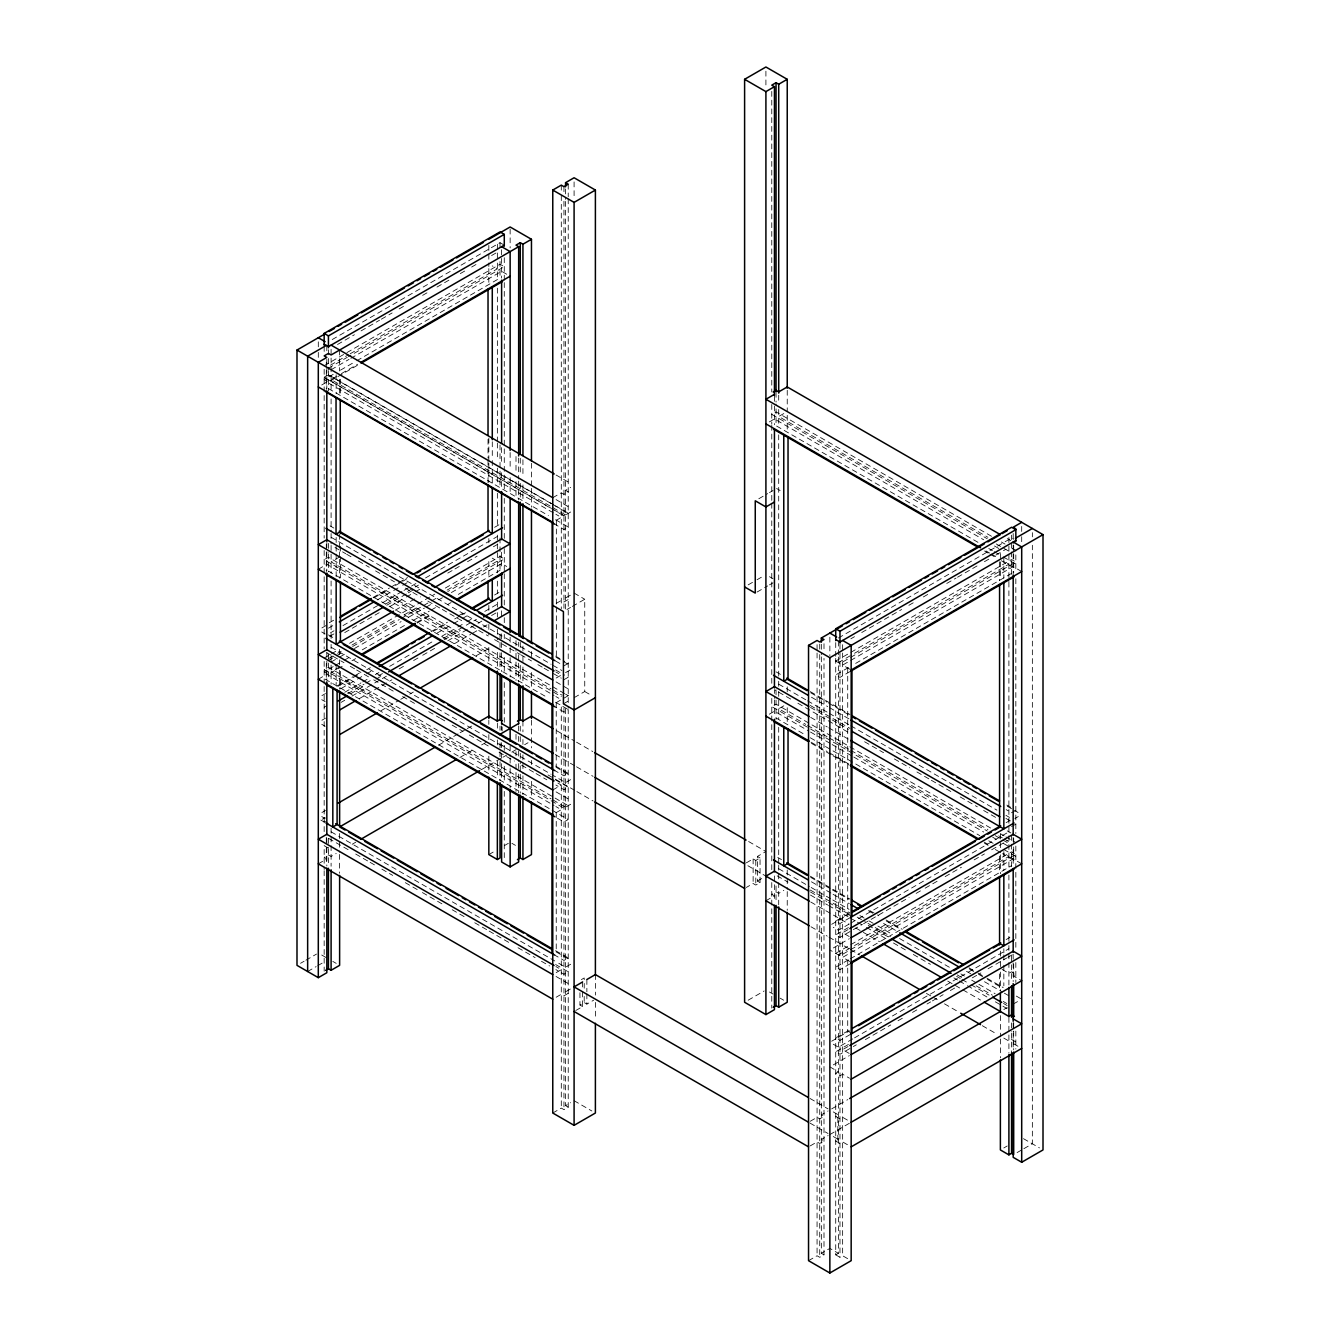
<?xml version="1.0" encoding="UTF-8"?>
<svg xmlns="http://www.w3.org/2000/svg" width="1340" height="1340" viewBox="0 0 1340 1340"><rect width="100%" height="100%" fill="white"/><g stroke="black" fill="none" stroke-linecap="round" stroke-linejoin="round"><path stroke-width="0.75" stroke-dasharray="5 3.75" d="M332.22 339.556L500.021 242.674L504.276 245.136M337.496 344.497L354.43 334.732M361.063 330.896L379.555 320.21M381.347 319.188L392.118 312.957M399.136 308.92L406.489 304.666M422.636 295.353L429.956 291.115M436.991 287.062L451.697 278.569M460.324 273.578L467.509 269.441M471.647 267.045L478.899 262.858M491.596 255.538L498.832 251.351M324.163 365.736L500.021 264.215L504.276 266.677L348.366 356.675M330.427 365.2L348.366 354.832M350.159 353.793L497.358 268.821L492.232 265.873M328.434 368.199L347.244 357.328M331.097 369.74L349.036 359.371M350.846 358.333L501.612 271.283L510.138 276.208M333.224 374.346L324.163 379.572L328.434 382.034L359.254 364.246M340.477 370.158L354.983 361.783M356.792 360.745L500.021 278.05M321.717 384.999L326.826 382.034L554.073 513.237M336.206 376.624L331.097 379.572L551.125 506.62M341.415 373.609L357.596 364.279M318.3 569.249L326.826 564.324L554.073 695.527M339.623 556.938L331.097 561.862L551.125 688.894M329.305 622.731L336.156 618.779M373.106 597.439L389.438 588.025M391.247 586.97L396.673 583.838M398.499 582.783L407.561 577.557M494.577 527.323L500.021 524.174M321.901 627.941L329.071 623.787M373.944 597.875L388.315 589.6M395.484 585.446L400.878 582.331M402.67 581.309L406.255 579.232M552.767 497.709L561.293 492.785L563.956 494.326L568.227 491.864L565.564 490.323L570.673 487.375M328.434 628.159L333.861 625.026M377.378 599.901L391.883 591.526M393.692 590.488L400.945 586.3M402.754 585.245L410.007 581.058M330.427 632.865L334.012 630.788M342.99 625.596L380.677 603.837M382.47 602.799L402.218 591.409M404.01 590.37L416.572 583.118M425.55 577.942L497.358 536.486M329.606 636.399L334.012 633.854M385.803 603.955L400.425 595.513M407.611 591.375L418.432 585.111M386.741 605.261L406.489 593.871M408.281 592.833L415.45 588.679M344.748 632.581L379.187 612.698M390.074 606.417L404.68 597.975M406.389 597.004L413.658 592.799M415.45 591.761L422.703 587.573M447.761 573.101L453.523 569.785M454.947 568.964L460.324 565.849M467.509 561.711L477.09 556.184M493.405 546.754L500.657 542.583M395.267 610.186L415.015 598.796M556.184 520.356L561.293 517.408L555.882 514.275M570.673 511.997L563.956 515.867L555.882 511.21M324.163 658.007L329.606 654.858M331.416 653.819L338.668 649.632M349.556 643.351L434.746 594.156M445.299 588.076L500.021 556.485L504.276 558.947L447.761 591.56M328.635 658.51L335.804 654.356M337.596 653.317L341.197 651.257M351.968 645.043L396.841 619.13M404.01 614.976L418.382 606.685M447.091 590.103L497.358 561.091L492.232 558.144M328.434 660.469L335.687 656.282M336.474 655.813L343.66 651.676M352.638 646.5L399.303 619.549M400.945 618.594L429.956 601.861M431.614 600.889L439.018 596.618M331.097 662.01L338.266 657.856M340.075 656.818L345.452 653.719M354.43 648.527L401.096 621.593M408.281 617.438L424.428 608.109M426.221 607.087L431.614 603.971M438.783 599.818L442.384 597.757M451.362 592.565L501.612 563.554L506.721 566.502M333.224 666.617L324.163 671.843L328.434 674.305L344.748 664.891M335.05 665.561L342.303 661.374M344.112 660.335L351.365 656.148M362.236 649.867L405.752 624.742M413.005 620.571L429.319 611.141M431.128 610.102L436.572 606.953M458.314 594.391L500.021 570.321M318.3 679.229L326.826 674.305L554.073 805.507M339.623 666.918L331.097 671.843L551.125 798.891M416.924 622.296L431.312 613.988M447.493 604.642L451.094 602.565M352.001 660.704L355.619 658.61M417.259 623.016L431.765 614.658M769.327 421.916L774.436 418.951L983.66 539.752M783.816 413.541L778.707 416.489L987.915 537.29M336.859 686.063L353.174 676.633M354.983 675.594L360.427 672.446M431.128 631.626L447.443 622.212M458.314 615.931L465.566 611.744M494.577 594.994L500.021 591.861M321.901 695.611L325.486 693.551M338.048 686.298L359.589 673.853M366.775 669.715L370.359 667.638M433.189 631.375L447.543 623.083M454.712 618.929L460.106 615.831M461.898 614.792L465.482 612.715M341.114 688.525L355.619 680.15M357.428 679.095L364.681 674.908M366.507 673.869L373.76 669.682M437.208 633.049L451.697 624.674M453.523 623.619L460.776 619.448M462.585 618.393L469.838 614.206M344.782 692.244L360.929 682.931M362.738 681.893L368.115 678.777M375.3 674.64L378.885 672.563M389.655 666.349L434.529 640.436M441.714 636.299L456.069 628.008M457.861 626.969L465.047 622.815M466.839 621.777L474.008 617.639M484.779 611.425L497.358 604.173M324.163 707.235L326.826 705.694M347.73 693.618L364.045 684.204M365.87 683.149L371.297 680.017M378.55 675.829L382.47 673.568M443.506 638.326L476.454 619.315M350.846 693.668L365.2 685.393M375.971 679.162L383.139 675.025M444.177 639.783L460.324 630.47M341.114 702.361L344.748 700.267M352.001 696.08L386.439 676.197M399.136 668.878L406.489 664.623M413.641 660.503L420.894 656.315M422.703 655.26L435.383 647.94M447.761 640.788L481.864 621.107M491.596 615.495L498.832 611.308M321.901 720.233L325.486 718.156M359.371 698.592L391.9 679.816M454.494 643.669L470.658 634.356M472.451 633.318L481.646 628.008M483.439 626.969L487.023 624.892M556.184 603.419L561.293 600.471L563.956 602.012L568.227 599.549L565.564 598.009L570.673 595.061M380.979 710.736L398.952 700.351M400.744 699.312L407.946 695.159M409.739 694.137L413.34 692.06M476.253 655.729L488.849 648.46M566.971 609.499L570.538 607.439M572.314 606.417L584.743 599.248L584.743 691.541L572.314 698.71M758.808 498.748L767.686 493.606M769.462 492.584L773.029 490.541M563.956 665.846L568.16 663.417M321.901 812.526L325.486 810.449M438.565 745.174L458.314 733.767M460.106 732.729L465.482 729.63M467.292 728.591L472.668 725.476M556.184 678.023L561.293 675.075L555.882 671.96M565.564 672.613L570.673 669.665M322.253 819.243L325.101 817.601M563.956 679.698L568.227 677.236L565.564 675.695M748.156 584.877L755.257 580.789M757.033 579.751L764.135 575.647M459.888 757.469L474.461 749.06M481.646 744.906L487.023 741.807M556.184 702.646L561.293 699.681L555.882 696.566M563.956 698.157L570.673 694.271M563.42 703.835L570.538 699.748M757.033 592.062L767.686 585.915M769.462 584.877L773.029 582.833M552.767 1113.021L561.293 1108.096L563.956 1109.637L568.227 1107.175L568.227 709.53L563.956 711.992L555.396 707.051M318.3 863.831L326.826 858.906L324.163 857.365L328.434 854.903L331.097 856.444L336.206 853.48M352.185 844.267L355.77 842.19M481.412 769.646L501.16 758.256M502.952 757.217L506.554 755.14M511.846 752.092L518.664 748.156M524.627 744.705L528.044 742.729M552.767 789.98L561.293 785.056L555.882 781.94M570.673 779.645L565.564 782.594L552.934 775.307M838.388 638.007L1011.566 538.01L1013.693 539.25M850.867 638.795L854.485 636.701M861.737 632.514L901.619 609.499M908.872 605.312L916.242 601.057M923.377 596.937L930.63 592.749M946.76 583.436L956.006 578.093M957.53 577.222L979.574 564.492M984.448 561.678L991.634 557.524M995.888 555.062L1005.988 549.232M556.184 812.626L561.293 809.678L555.882 806.546M570.673 804.268L563.956 808.137L324.163 669.698L328.434 667.236L568.227 805.675M300.545 963.293L304.096 961.249M305.872 960.227L316.525 954.063M488.832 854.602L494.159 851.52M504.812 845.373L508.363 843.312M835.725 661.072L1011.566 559.551L1015.837 562.013L839.979 663.534L833.279 659.665M838.388 662.613L852.743 654.322M854.535 653.284L1008.903 564.173L1003.794 561.209M307.647 971.5L316.123 966.609M317.815 965.638L324.598 961.718M848.404 667.588L835.725 674.924L839.979 677.387L851.972 670.452M855.657 663.4L1011.566 573.403M769.327 714.187L774.436 711.222L808.707 731.004M783.816 705.812L778.707 708.76L805.759 724.387M556.184 972.606L561.293 969.658L555.882 966.525M570.673 964.247L565.564 967.195L556.535 961.986M746.313 862.843L753.13 858.906L755.794 860.448L760.048 857.985L760.048 882.591L755.794 885.053L753.13 883.512L746.313 887.449M760.048 882.591L757.385 881.05L757.385 856.444L765.91 851.52L747.888 841.101M581.359 979.607L584.207 977.966L584.207 988.217M556.184 997.228L561.293 994.263L563.956 995.804L568.227 993.342L565.564 991.801L570.673 988.853M757.385 881.05L764.219 877.114M579.952 992.722L579.952 1005.034L584.207 1002.571L586.87 1004.112L593.687 1000.176M575.781 1010.511L582.615 1006.575L582.615 990.159M765.91 900.748L774.436 895.824L771.773 894.283L776.044 891.82L778.707 893.361L783.816 890.413M1015.837 810.298L1011.566 812.744L1006.156 809.628M848.404 913.712L835.725 921.049L839.979 923.511L851.972 916.577L847.718 914.115L847.718 668.007M1006.139 822.659L1009.857 820.516M831.654 924.315L849.61 913.947M1014.866 818.539L1018.283 816.562M1011.566 826.596L1015.837 824.134M849.158 924.064L838.388 930.278L833.279 927.313M850.95 923.025L1008.903 831.822M848.404 927.565L835.725 934.885L839.979 937.347L862.391 924.416M848.036 929.625L842.642 932.74L849.476 936.677M863.546 923.746L909.056 897.465M916.125 893.395L923.427 889.174M925.186 888.152L937.883 880.832M945.135 876.645L961.45 867.231M974.13 859.895L984.448 853.948M991.634 849.794L1007.78 840.465M833.346 947.95L849.359 938.703M565.564 708.726L565.564 1105.634L570.673 1102.686M748.156 1000.21L764.135 990.98M835.725 953.343L1011.566 851.821L1015.837 854.284L839.979 955.805L829.862 949.96M838.388 954.884L852.743 946.593M854.535 945.554L1008.903 856.444L1003.794 853.48M848.404 959.859L835.725 967.195L839.979 969.658L851.972 962.723M850.23 958.82L1011.566 865.674M848.404 1030.628L835.725 1037.947L839.979 1040.409L851.972 1033.492L847.718 1031.029L847.718 960.277M1006.139 939.575L1009.857 937.414M831.654 1041.23L849.61 1030.862M852.743 1038.885L838.388 1047.177L833.279 1044.228M854.535 1037.863L1008.903 948.737M848.404 1044.463L835.725 1051.8L839.979 1054.262L856.294 1044.832M848.036 1046.54L842.642 1049.639L849.476 1053.575M865.372 1039.605L890.748 1024.949M898.001 1020.762L905.472 1016.457M912.506 1012.387L919.826 1008.166M926.995 1004.012L930.63 1001.918M932.389 1000.913L943.159 994.682M950.345 990.545L957.815 986.223M972.321 977.848L980.863 972.924M988.032 968.787L995.218 964.632M995.888 964.247L1006.775 957.966M1007.78 957.38L1013.174 954.264M833.346 1064.865L849.359 1055.619M810.248 1121.262L817.065 1117.325L819.728 1118.867L824 1116.404L821.336 1114.863L828.154 1110.927M831.654 1108.9L847.818 1099.587M1003.794 1009.523L1007.194 1007.563M1013.174 1004.112L1018.283 1001.164M810.248 1145.884L817.065 1141.931L819.728 1143.472L824 1141.01L821.336 1139.486L828.154 1135.533M829.862 1134.561L849.61 1123.154M808.539 1260.689L817.065 1255.764L819.728 1257.305L824 1254.843L824 658.375M821.336 656.835L821.336 1253.319L829.862 1248.394L838.388 1253.319L838.388 656.835M1003.794 1147.978L1007.194 1146.001M835.725 658.375L835.725 1254.843L838.388 1253.319M1017.094 1152.601L1022.186 1149.653M1023.877 1148.681L1032.353 1143.791L1032.353 545.229M835.725 1254.843L839.979 1257.305L842.642 1255.764L851.168 1260.689M1007.261 538.613L1010.879 540.69M991.533 536.285L776.044 411.882L771.773 414.345L987.262 538.747M1001.416 541.996L1005.017 544.073M1012.219 548.244L1015.837 550.321L1015.837 571.895M996.273 543.956L1008.903 551.243M994.481 546L1001.683 550.154M977.966 542.315L776.044 425.718L776.044 404.043M988.786 548.546L992.387 550.639M994.196 551.678L1001.416 555.832M1003.208 556.887L1015.837 564.173L1011.566 566.636L1001.298 560.69M985.955 550.908L989.557 553.001M991.365 554.04L998.568 558.211M1021.7 571.544L1013.174 566.636L842.642 665.076L851.168 670M984.531 551.008L988.133 553.102M989.942 554.14L995.335 557.256M776.58 488.48L780.131 490.541M769.462 576.686L773.029 578.729M556.05 474.996L570.471 483.321M556.05 499.602L570.471 507.944M553.805 504.845L328.434 374.731L324.163 377.193L551.343 508.363M555.597 505.9L568.227 513.187L563.956 515.649L553.135 509.401M551.125 503.538L328.434 374.966L324.163 377.428L554.073 510.155M552.934 504.577L568.227 513.404M552.934 507.659L565.564 514.945M328.434 388.583L548.395 515.582M555.597 519.736L568.227 527.022L563.956 529.484L555.531 524.627M776.044 671.843L781.455 674.975M810.298 691.624L849.962 714.521M1006.826 805.089L1010.695 807.317M810.683 692.763L826.914 702.143M828.706 703.182L848.555 714.639M1007.261 806.261L1018.082 812.509M811.437 697.202L827.668 706.582M829.477 707.62L849.309 719.061M778.707 684.154L805.759 699.765M807.568 700.82L827.4 712.26M829.209 713.316L849.041 724.756M850.85 725.811L996.943 810.147M1005.955 815.356L1009.556 817.433M810.298 705.476L849.962 728.374M1005.955 818.438L1010.427 821.018M810.516 707.436L830.348 718.893M832.157 719.932L848.388 729.312M790.667 699.061L774.436 689.698L774.436 698.391M797.886 703.232L849.309 732.913M864.618 741.757L883.562 752.695M894.383 758.943L909.709 767.787M916.928 771.957L930.429 779.746M931.35 780.282L953.879 793.28M960.211 796.948L977.312 806.814M983.66 810.482L997.144 818.271M810.683 717.386L827.232 726.933M828.706 727.788L848.873 739.429M1007.261 830.884L1010.879 832.961M990.595 828.019L776.044 704.153L771.773 706.615L987.262 831.018M1000.545 833.765L1004.146 835.842M1005.955 836.897L1015.837 842.592M807.568 725.426L827.4 736.883M829.209 737.921L849.041 749.378M850.85 750.417L987.915 829.561M998.736 835.808L1002.353 837.885M1004.146 838.924L1009.556 842.056M995.335 835.691L1009.774 844.016M574.09 593.084L584.743 599.248M810.516 732.059L830.348 743.499M832.157 744.554L851.989 755.995M853.798 757.05L983.66 832.023M992.672 837.215L996.273 839.309M1003.493 843.463L1008.903 846.595M776.044 717.989L803.079 733.617M810.298 737.77L979.775 835.624M988.786 840.817L996.005 844.987M1003.844 849.51L1015.837 856.444L1011.566 858.906L1002.554 853.697M811.002 742.176L827.232 751.556M829.041 752.594L848.873 764.051M984.146 842.14L987.748 844.233M1021.7 863.814L1013.174 858.906L842.642 957.346L851.168 962.271M811.437 743.365L831.269 754.805M833.078 755.844L849.309 765.224M984.531 843.279L988.133 845.373M995.335 849.527L1000.746 852.659M330.109 525.917L333.844 528.061M555.597 656.097L564.777 661.474M556.05 657.287L561.46 660.402M563.269 661.441L570.471 665.611M555.531 660.972L560.589 663.903M331.097 537.256L551.125 664.288M552.934 665.327L561.946 670.536M555.597 669.95L564.609 675.142M334.983 547.49L345.804 553.738M346.675 554.241L353.877 558.412M358.416 561.024L369.237 567.272M375.535 570.907L394.479 581.845M405.3 588.093L420.609 596.937M427.828 601.091L441.363 608.913M442.267 609.432L464.796 622.447M471.111 626.082L488.229 635.981M494.56 639.632L519.819 654.205M520.691 654.707L531.511 660.955M537.843 664.623L543.253 667.739M544.124 668.241L551.343 672.412M553.135 673.451L561.293 678.157M584.743 691.541L591.844 695.644M556.05 681.893L561.46 685.025M563.269 686.063L570.471 690.217M564.609 693.601L328.434 557.239L324.163 559.701L561.293 696.616M565.564 694.154L568.227 695.694M552.934 689.933L561.946 695.142M328.434 571.091L546.586 697.034M555.597 702.244L561.376 705.577M562.817 706.415L568.227 709.53M1002.086 969.406L1008.903 973.343L1011.566 971.801L1015.837 974.264L1013.174 975.805L1021.7 980.729M777.753 857.433L781.455 859.56M810.298 876.226L849.962 899.123M869.794 910.563L878.805 915.773M886.025 919.944L902.255 929.307M968.954 967.815L976.173 971.986M977.966 973.024L985.185 977.195M986.994 978.234L1003.208 987.597M556.703 730.736L574.743 741.137M576.535 742.176L592.783 751.556M810.683 877.365L830.515 888.822M832.324 889.861L848.555 899.224M868.387 910.681L875.606 914.851M886.427 921.099L900.849 929.424M969.389 968.988L976.609 973.158M978.401 974.197L985.62 978.368M987.429 979.406L1001.851 987.731M1016.29 996.072L1021.7 999.188M811.437 881.804L831.269 893.244M833.078 894.299L849.309 903.663M883.562 923.444L897.984 931.769M966.492 971.316L973.711 975.486M984.531 981.734L1002.554 992.136M1004.364 993.175L1009.774 996.307M757.385 856.444L760.048 857.985M778.707 868.739L809.36 886.444M811.169 887.482L831.001 898.939M832.81 899.977L849.041 909.357M859.861 915.605L867.08 919.776M868.889 920.815L876.092 924.969M877.901 926.024L892.323 934.349M899.542 938.519L950.043 967.664M960.864 973.912L964.465 976.006M971.684 980.16L977.095 983.292M978.904 984.331L995.134 993.694M810.298 890.062L849.962 912.959M857.181 917.13L865.272 921.803M867.985 923.377L873.395 926.493M875.204 927.531L890.53 936.375M957.263 974.917L961.751 977.497M976.173 985.821L992.387 995.201M1003.208 1001.432L1006.826 1003.526M810.516 892.038L826.746 901.401M828.556 902.44L848.388 913.897M868.22 925.354L889.877 937.849M956.609 976.374L960.211 978.451M962.02 979.506L969.222 983.66M971.031 984.699L989.071 995.118M1003.493 1003.442L1007.094 1005.536M777.183 875.874L788.004 882.122M810.516 895.103L827.668 905.019M828.556 905.522L849.309 917.498M850.197 918.017L856.511 921.669M857.399 922.188L864.618 926.342M866.427 927.397L886.259 938.837M893.478 943.008L906.996 950.814M913.311 954.465L930.429 964.348M953.879 977.882L957.48 979.959M959.289 980.997L966.492 985.168M967.43 985.704L987.262 997.161M995.335 1001.818L1007.094 1008.601M555.229 754.487L575.061 765.944M576.535 766.798L593.101 776.363M747.888 865.724L765.91 876.125M810.683 901.971L848.873 924.03M855.774 928L879.543 941.735M947.749 981.115L980.545 1000.042M328.434 634.926L333.844 638.058M555.597 766.078L568.227 773.364L563.956 775.827L555.396 770.885M321.717 631.978L325.134 633.937M556.05 767.267L570.471 775.592M504.276 746.615L500.021 744.152L497.358 745.693L497.358 739.529M331.097 647.237L551.125 774.269M548.01 774.939L553.42 778.054M555.229 779.11L575.061 790.55M576.87 791.605L593.101 800.968M811.002 926.777L827.232 936.141M829.041 937.179L848.873 948.636M850.682 949.675L859.694 954.884M926.426 993.409L937.263 999.657M944.466 1003.827L958.904 1012.152M982.337 1025.703L996.776 1034.028M1003.794 1038.081L1008.903 1041.029L1011.566 1039.488L1015.837 1041.95L1013.174 1043.492L1021.7 1048.416M555.597 779.93L568.227 787.216L563.956 789.679L555.882 785.022M326.826 652.781L332.236 655.896M333.174 656.433L343.995 662.68M350.276 666.315L355.686 669.431M356.624 669.966L369.237 677.253M373.726 679.849L395.367 692.344M402.586 696.515L416.12 704.321M428.733 711.607L439.554 717.855M440.458 718.374L447.677 722.545M452.183 725.141L462.987 731.389M469.318 735.04L488.229 745.961M499.05 752.209L514.409 761.07M521.612 765.224L535.112 773.029M536.05 773.565L546.871 779.813M556.05 791.873L570.471 800.215M552.934 799.93L565.564 807.216M325.101 679.162L550.187 809.109M551.996 810.147L568.227 819.527L563.956 821.99L555.396 817.031M321.717 699.664L325.134 701.624M321.717 724.27L325.134 726.246M511.913 843.312L515.465 845.373M769.462 992.019L773.029 994.062M780.131 998.166L783.682 1000.21M1023.475 1138.665L1039.455 1147.894M829.862 1066.875L838.388 1071.799L835.725 1073.34L839.979 1075.802L842.642 1074.261L849.476 1078.198M555.597 950.68L568.227 957.966L563.956 960.428L555.396 955.487M321.717 816.562L325.134 818.539M556.05 951.852L570.471 960.194M810.03 1098.482L828.053 1108.9M833.279 1111.915L838.388 1114.863L835.725 1116.404L839.979 1118.867L842.642 1117.325L851.168 1122.25M324.163 821.068L328.434 823.514M320.829 820.063L324.263 822.04M331.097 831.822L554.743 960.948M555.597 964.515L568.227 971.801L563.956 974.264L555.882 969.607M328.635 838.405L348.467 849.861M355.686 854.032L369.237 861.854M370.125 862.357L377.327 866.528M381.866 869.141L392.687 875.389M405.3 882.675L417.913 889.961M422.418 892.557L444.059 905.053M452.183 909.726L464.796 917.012M474.729 922.757L488.229 930.546M489.15 931.082L511.679 944.08M518.01 947.749L535.112 957.614M541.461 961.283L549.534 965.939M556.05 976.475L570.471 984.8M810.03 1123.104L828.053 1133.523M833.279 1136.521L838.388 1139.486L835.725 1141.01L839.979 1143.472L842.642 1141.931L849.476 1145.884M328.434 848.136L324.163 845.674L324.163 869.509M579.952 1005.034L582.615 1006.575M321.717 955.018L326.826 957.966M332.806 961.417L336.206 963.376M574.09 1100.709L591.844 1110.977M565.564 1105.634L568.227 1107.175M821.336 1253.319L824 1254.843M1032.353 532.667L1032.353 536.854M1021.7 526.436L1021.7 534.878M1021.7 536.687L1021.7 543.253M1015.837 578.763L1015.837 833.48M1015.837 846.043L1015.837 950.68M1015.837 962.522L1015.837 982.488M1015.837 1031.08L1015.837 1049.053M1013.693 545.531L1013.693 551.812M1013.693 553.889L1013.693 572.733M1013.693 838.522L1013.693 844.803M1013.693 846.897L1013.693 863.647M1013.693 964.097L1013.693 980.847M1013.693 1022.705L1013.693 1028.986M1013.693 1031.08L1013.693 1049.907M1013.174 533.521L1013.174 543.99M1013.174 545.095L1013.174 575.496M1013.174 837.366L1013.174 841.47M1013.174 849.56L1013.174 866.41M1013.174 954.197L1013.174 981.517M1013.174 1022.856L1013.174 1031.75M1013.174 1033.241L1013.174 1050.594M1011.566 535.163L1011.566 539.618M1011.566 543.135L1011.566 575.195M1011.566 835.423L1011.566 868.688M1011.566 956.023L1011.566 981.701M1011.566 1022.939L1011.566 1031.934M1011.566 1033.341L1011.566 1052.872M1008.903 537.541L1008.903 581.409M1008.903 582.029L1008.903 868.136M1008.903 875.037L1008.903 944.097M1008.903 945.571L1008.903 950.378M1008.903 953.762L1008.903 985.336M1008.903 1017.479L1008.903 1052.938M1003.844 557.239L1003.844 578.11M1003.844 851.587L1003.844 870.179M1003.844 948.703L1003.844 952.841M1003.844 954.901L1003.844 963.159M1003.844 965.236L1003.844 985.888M1000.377 553.47L1000.377 559.752M1000.377 561.845L1000.377 578.579M1000.377 833.916L1000.377 852.743M1000.377 854.836L1000.377 873.68M1000.377 951.115L1000.377 959.49M1000.377 961.584L1000.377 969.959M1000.377 972.053L1000.377 990.88M1000.377 1015.603L1000.377 1036.925M1000.377 1039.019L1000.377 1057.846M999.573 561.795L999.573 580.572M999.573 856.109L999.573 872.642M999.573 973.895L999.573 990.427M842.642 644.657L842.642 650.922M842.642 653.016L842.642 1255.764M839.979 644.088L839.979 1257.305M838.388 641.073L838.388 654.741M837.852 1117.627L837.852 1142.25M835.725 642.614L835.725 656.282M829.862 637.187L829.862 655.645M824 643.719L824 650M821.336 644.289L821.336 654.741M819.728 644.088L819.728 652.463M819.728 654.557L819.728 1257.305M817.065 644.657L817.065 650.922M817.065 653.016L817.065 1255.764M787.233 390.292L787.233 411.564M787.233 415.333L787.233 432.033M787.233 686.834L787.233 695.192M787.233 707.721L787.233 724.438M787.233 869.978L787.233 889.458M787.233 891.552L787.233 910.346M778.707 395.2L778.707 401.665M778.707 409.504L778.707 426.505M778.707 434.864L778.707 679.212M778.707 681.306L778.707 689.665M778.707 691.34L778.707 718.91M778.707 727.268L778.707 863.044M778.707 865.138L778.707 904.835M776.044 392.302L776.044 402.084M776.044 689.798L776.044 698.576M776.044 700.049L776.044 719.463M776.044 885.941L776.044 903.294M774.436 396.305L774.436 404.127M774.436 406.02L774.436 424.797M774.436 699.949L774.436 717.185M774.436 875.958L774.436 901.016M771.773 91.405L771.773 391.95M771.773 404.479L771.773 424.227M771.773 425.35L771.773 501.194M771.773 503.27L771.773 684.321M771.773 698.408L771.773 870.246M771.773 882.541L771.773 1008.115M765.91 71.171L765.91 87.887M755.794 860.448L755.794 885.053M753.13 858.906L753.13 883.512M595.395 974.582L595.395 995.084M595.395 1002.404L595.395 1019.103M586.87 979.506L586.87 991.801M586.87 993.861L586.87 1004.112M584.207 996.424L584.207 1002.571M582.615 981.969L582.615 988.116M574.09 181.922L574.09 198.621M568.227 184.217L568.227 196.745M568.227 198.823L568.227 708.173M565.564 188.94L565.564 199.375M565.564 201.452L565.564 610.538M563.956 186.679L563.956 192.943M563.956 201.285L563.956 608.276M563.956 708.039L563.956 1109.637M561.293 185.138L561.293 193.479M561.293 195.573L561.293 608.829M561.293 707.018L561.293 1108.096M556.351 520.255L556.351 604.96M556.351 607.02L556.351 656.6M556.234 702.612L556.234 766.447M556.234 812.593L556.234 951.048M531.461 463.221L531.461 486.253M531.461 488.346L531.461 507.173M531.461 651.592L531.461 659.95M531.461 672.513L531.461 689.263M531.461 720.25L531.461 747.854M531.461 760.417L531.461 764.604M531.461 781.337L531.461 798.087M522.935 459.771L522.935 476.521M522.935 484.896L522.935 501.629M522.935 646.048L522.935 654.423M522.935 656.516L522.935 664.875M522.935 666.968L522.935 683.718M522.935 721.071L522.935 731.858M522.935 739.529L522.935 744.404M522.935 754.872L522.935 773.716M522.935 775.81L522.935 794.637M520.272 458.246L520.272 474.98M520.272 483.355L520.272 500.105M520.272 642.413L520.272 652.881M520.272 665.427L520.272 682.177M520.272 726.129L520.272 734.504M520.272 736.598L520.272 742.879M520.272 753.331L520.272 763.8M520.272 765.894L520.272 772.175M520.272 774.269L520.272 793.096M518.664 458.046L518.664 478.983M518.664 481.077L518.664 499.904M518.664 642.229L518.664 646.416M518.664 654.791L518.664 661.056M518.664 663.149L518.664 681.993M518.664 725.945L518.664 734.32M518.664 736.414L518.664 742.678M518.664 751.053L518.664 761.522M518.664 763.616L518.664 771.991M518.664 774.085L518.664 792.912M516 456.521L516 473.255M516 481.63L516 498.38M516 640.688L516 651.156M516 653.25L516 680.452M516 734.303L516 741.154M516 751.606L516 755.794M516 764.169L516 770.45M516 772.544L516 791.37M510.138 229.073L510.138 247.917M510.138 452.518L510.138 469.754M510.138 477.626L510.138 494.879M510.138 637.187L510.138 645.562M510.138 647.656L510.138 656.031M510.138 657.622L510.138 676.951M510.138 746.011L510.138 756.48M510.138 758.072L510.138 766.949M510.138 768.54L510.138 787.87M504.276 257.699L504.276 280.713M504.276 282.606L504.276 491.177M504.276 498.38L504.276 538.496M504.276 548.596L504.276 571.627M504.276 573.721L504.276 608.159M504.276 617.673L504.276 623.938M504.276 634.406L504.276 638.594M504.276 657.438L504.276 674.171M504.276 682.546L504.276 722.31M504.276 745.325L504.276 753.7M504.276 766.262L504.276 783.012M504.276 791.37L504.276 860.448M502.148 726.917L502.148 731.02M501.612 249.743L501.612 278.067M501.612 447.594L501.612 464.327M501.612 472.702L501.612 489.452M501.612 552.231L501.612 568.981M501.612 610.839L501.612 617.539M501.612 633.854L501.612 650.604M501.612 652.697L501.612 671.524M501.612 725.945L501.612 730.132M501.612 742.678L501.612 751.053M501.612 753.147L501.612 761.522M501.612 763.616L501.612 780.366M500.021 242.674L500.021 248.955M500.021 261.501L500.021 278.251M500.021 444.913L500.021 487.542M500.021 538.027L500.021 571.259M500.021 634.038L500.021 640.319M500.021 642.413L500.021 650.788M500.021 652.881L500.021 669.615M500.021 726.129L500.021 730.317M500.021 742.879L500.021 759.613M500.021 761.706L500.021 780.55M497.358 244.215L497.358 260.948M497.358 263.042L497.358 279.792M497.358 288.167L497.358 440.944M497.358 443.038L497.358 459.771M497.358 468.146L497.358 484.896M497.358 493.271L497.358 526.754M497.358 535.129L497.358 572.8M497.358 581.158L497.358 593.721M497.358 602.096L497.358 610.471M497.358 612.564L497.358 617.037M497.358 629.298L497.358 639.766M497.358 652.329L497.358 669.062M497.358 723.131L497.358 729.278M497.358 761.154L497.358 777.904M492.282 441.781L492.282 458.464M492.282 460.558L492.282 483.506M488.832 245.438L488.832 266.493M488.832 268.586L488.832 285.336M488.832 438.113L488.832 461.128M488.832 463.221L488.832 482.065M488.832 538.563L488.832 542.75M488.832 561.594L488.832 578.344M488.832 605.395L488.832 611.827M488.832 624.373L488.832 634.842M488.832 647.404L488.832 664.138M488.832 720.25L488.832 724.354M488.832 734.605L488.832 740.769M488.832 756.229L488.832 772.979M488.028 439.319L488.028 458.096M488.028 460.19L488.028 483.12M340.427 379.287L340.427 395.97M340.427 546.15L340.427 554.492M340.427 556.586L340.427 577.44M340.427 671.307L340.427 688.928M339.623 350.041L339.623 370.979M339.623 379.337L339.623 396.087M339.623 534.375L339.623 557.239M339.623 559.333L339.623 578.16M339.623 649.331L339.623 657.689M339.623 659.783L339.623 668.158M339.623 670.251L339.623 689.095M339.623 833.497L339.623 852.341M339.623 854.434L339.623 873.261M336.156 374.748L336.156 393.508M336.156 537.441L336.156 552.03M336.156 554.124L336.156 577.054M336.156 664.925L336.156 684.506M331.097 349.305L331.097 391.163M331.097 398.918L331.097 531.394M331.097 533.488L331.097 543.94M331.097 545.413L331.097 573.252M331.097 580.99L331.097 642.312M331.097 644.406L331.097 648.677M331.097 656.332L331.097 684.17M331.097 828.137L331.097 866.243M328.434 349.74L328.434 370.175M328.434 371.046L328.434 391.096M328.434 543.387L328.434 552.247M328.434 553.856L328.434 571.845M328.434 654.305L328.434 680.184M328.434 838.488L328.434 847.349M328.434 848.957L328.434 866.176M326.826 345.737L326.826 351.884M326.826 359.388L326.826 388.818M326.826 542.784L326.826 570.907M326.826 652.362L326.826 679.732M326.826 838.673L326.826 865.992M326.307 362.168L326.307 368.45M326.307 370.543L326.307 389.371M326.307 544.258L326.307 550.522M326.307 552.616L326.307 571.46M326.307 663.551L326.307 680.284M326.307 837.249L326.307 845.624M326.307 847.718L326.307 864.468M324.163 347.278L324.163 351.382M324.163 369.304L324.163 538.094M324.163 550.522L324.163 648.895M324.163 661.441L324.163 684.472M324.163 686.566L324.163 833.363M324.163 870.732L324.163 971.199M318.3 341.834L318.3 350.293M318.3 352.387L318.3 358.668"/><path stroke-width="1.5" d="M595.395 1023.274L595.395 1113.021L574.09 1125.332L552.767 1113.021L552.767 190.062L561.293 185.138L563.956 186.679L568.227 184.217L565.564 182.675L565.564 186.846M565.564 182.675L574.09 177.751L595.395 190.062L595.395 975.269M774.436 905.203L774.436 1009.656L765.91 1014.581L744.605 1002.27L744.605 79.311L765.91 67L787.233 79.311L787.233 388.198M324.163 345.301L324.163 333.425L500.021 231.904L504.276 234.366L504.276 246.225M326.826 868.086L326.826 972.74L318.3 977.664L296.994 965.353L296.994 350.041L325.486 333.593M329.071 331.516L334.464 328.417M338.048 326.34L341.633 324.263M345.234 322.186L357.797 314.934M361.381 312.873L404.462 288M408.047 285.923L413.44 282.807M417.025 280.747L420.609 278.67M424.21 276.593L429.587 273.494M433.189 271.417L436.773 269.34M440.357 267.263L452.92 260.01M456.521 257.933L483.439 242.389M488.832 239.291L510.138 226.979L531.461 239.291L531.461 461.128M324.163 333.425L328.434 335.888L504.276 234.366M787.233 79.311L778.707 84.236L776.044 82.695L771.773 85.157L774.436 86.681L774.436 395.585M326.307 345.435L307.647 356.189L307.647 971.5M552.767 190.062L574.09 202.374L595.395 190.062M744.605 79.311L765.91 91.606L774.436 86.681M504.276 245.136L328.434 346.658L324.163 344.196M531.461 239.291L522.935 244.215L520.272 242.674L516 245.136L518.664 246.677L518.664 455.969M518.664 246.677L331.097 354.966L328.434 353.425L324.163 355.887L326.826 357.428L318.3 362.353L318.3 977.664M361.197 362.202L510.138 276.208M361.063 363.207L502.567 281.5M340.243 531.762L336.038 534.191L336.038 397.829M340.477 616.283L371.297 598.494M413.005 574.408L489.133 530.456M339.841 617.572L356.005 608.243M359.589 606.166L370.359 599.952M417.025 573.018L420.609 570.941M424.21 568.864L434.981 562.649M438.565 560.572L451.128 553.319M454.712 551.243L467.292 543.99M470.876 541.93L483.439 534.677M339.305 621.877L373.76 601.995M417.259 576.87L502.567 527.625M340.075 632.212L383.139 607.338M426.221 582.465L501.612 538.948L510.138 543.872L434.746 587.389M393.474 611.224L336.156 644.306L336.156 580.471M773.197 391.984L776.044 390.342L778.707 391.883L787.233 386.959L1043.006 534.627L1043.006 1149.938L1021.7 1162.249L1013.174 1157.325L1013.174 1052.687M774.436 394.345L765.91 399.27L1000.377 534.627L987.815 541.879M361.197 654.473L415.132 623.335M456.488 599.466L510.138 568.478M362.872 654.423L415.45 624.072M457.141 600.002L502.567 573.771M376.741 663.032L429.319 632.681M471.01 608.611L489.133 598.143M377.545 663.501L408.047 645.88M411.648 643.803L415.233 641.726M418.817 639.666L424.21 636.55M472.668 608.578L487.023 600.287M379.187 666.533L431.765 636.182M477.09 610.018L502.567 595.312M338.266 700.937L347.244 695.745M388.533 671.909L442.384 640.822M483.656 616.986L501.612 606.635L510.138 611.543L493.991 620.872M339.623 709.999L355.77 700.669M398.851 675.795L450.91 645.746M339.623 734.605L377.378 712.813M420.526 687.906L472.668 657.806M774.436 502.014L765.91 506.939L755.257 500.792L755.257 593.084L744.605 586.937M338.048 803.196L434.981 747.234M478.062 722.377L488.832 716.146L497.358 721.071L500.021 719.53L502.148 720.769M517.424 721.171L520.272 719.53L522.935 721.071L531.461 716.146L553.102 728.642M456.287 759.545L339.623 826.914L345.033 830.03M499.368 734.672L518.664 723.533M595.395 697.688L574.09 709.999L563.42 703.835L563.42 611.543L552.767 605.395M361.163 839.075L479.619 770.684M835.725 640.637L835.725 628.778L1011.566 527.256L1015.837 529.702L1015.837 541.578M842.642 640.47L851.168 645.378L851.168 1260.689L829.862 1273L808.539 1260.689L808.539 645.378L817.065 640.47L819.728 641.994L824 639.548L821.336 638.007L821.336 642.195M821.336 638.007L842.424 625.83M846.009 623.753L849.61 621.676M853.195 619.616L865.757 612.346M869.342 610.286L889.09 598.88M892.691 596.803L905.254 589.55M908.838 587.49L921.401 580.237M924.985 578.16L928.587 576.083M932.171 574.006L937.565 570.907M941.149 568.83L944.734 566.753M948.335 564.693L960.897 557.423M964.482 555.363L984.23 543.956M1002.086 533.655L1007.194 530.69M1021.7 522.332L1013.174 527.256L1015.837 528.781M835.725 628.778L839.979 631.24L1015.837 529.702M1015.402 538.261L1032.353 528.479M1015.837 540.472L839.979 641.994L835.725 639.548M808.539 645.378L829.862 657.689L1043.006 534.627M488.832 777.167L488.832 854.602L497.358 859.526L500.021 857.985L500.021 782.644M325.587 970.378L328.434 968.736L331.097 970.277L339.623 965.353L339.623 875.355M517.424 859.627L520.272 857.985L522.935 859.526L531.461 854.602L531.461 802.275M501.612 784.537L501.612 861.972L510.138 866.896L518.664 861.972L518.664 795.005M851.168 670L1021.7 571.544M850.867 671.106L1014.112 576.853M582.615 981.969L574.09 986.876L808.539 1122.25M586.87 979.506L595.395 974.582L808.221 1097.443M852.039 911.619L1000.695 825.792M853.195 911.887L880.112 896.343M883.713 894.266L889.09 891.15M892.691 889.073L896.276 887.013M899.86 884.936L905.254 881.821M908.838 879.76L912.423 877.683M916.024 875.606L919.609 873.529M924.985 870.43L928.587 868.353M932.171 866.276L975.252 841.419M978.837 839.343L984.23 836.227M987.815 834.15L991.399 832.09M995 830.013L1000.377 826.897M850.867 917.23L1014.112 822.978M849.828 928.587L1013.174 834.284L1021.7 839.208L851.168 937.665M773.197 1007.295L776.044 1005.653L778.707 1007.194L787.233 1002.27L787.233 912.44M851.168 962.271L1021.7 863.814M850.867 963.376L1014.112 869.124M852.039 1028.534L1000.695 942.707M858.588 1025.686L894.484 1004.95M898.068 1002.873L910.63 995.62M914.215 993.56L917.816 991.483M921.401 989.406L926.794 986.307M930.379 984.23L933.963 982.153M937.565 980.076L950.127 972.823M953.712 970.763L989.607 950.026M993.208 947.95L998.585 944.851M850.867 1034.128L1014.112 939.876M849.828 1045.501L1013.174 951.199L1021.7 956.124L851.168 1054.563M851.168 1079.186L1021.7 980.729M849.61 1098.549L1000.377 1011.499M851.168 1122.25L1021.7 1023.794L1013.174 1018.886M851.168 1146.856L1021.7 1048.416M1000.377 1059.94L1000.377 1149.938L1008.903 1154.862L1011.566 1153.321L1013.693 1154.561L1013.693 1052M501.612 246.677L510.138 251.602L510.138 450.424M1013.174 542.013L1021.7 546.938L1021.7 1162.249M765.91 423.875L980.545 547.792M773.498 429.169L977.312 546.854M318.3 337.73L325.134 341.666M331.097 345.117L554.241 473.958M829.862 633.083L836.679 637.019M296.994 350.041L552.767 497.709M318.3 386.959L552.767 522.332M325.922 391.984L554.944 524.275M786.865 678.09L808.489 690.586M851.771 715.56L999.606 800.918M787.233 679.229L807.065 690.686M852.156 716.716L855.774 718.793M859.375 720.886L872.005 728.173M875.606 730.25L911.669 751.087M915.287 753.164L927.917 760.45M931.518 762.527L936.928 765.659M940.529 767.736L944.147 769.83M947.749 771.907L953.159 775.023M956.76 777.116L960.378 779.193M963.979 781.27L969.389 784.403M972.991 786.48L976.609 788.573M980.21 790.65L985.62 793.766M989.238 795.86L998.25 801.069M773.498 675.293L807.836 695.125M851.101 720.116L1000.746 806.513M808.707 706.398L774.436 686.616L765.91 691.541L809.209 716.531M851.989 731.389L999.891 816.78M850.682 740.484L1003.844 828.907L1003.844 582.783M765.91 716.146L809.209 741.137M850.682 765.09L978.736 839.024M773.498 721.439L807.836 741.271M851.101 766.262L977.312 839.125M339.255 531.193L551.996 654.02M341.432 533.37L370.276 550.037M373.894 552.114L377.495 554.191M382.905 557.323L386.506 559.4M390.124 561.477L393.726 563.57M399.136 566.686L402.737 568.78M406.355 570.857L411.765 573.972M415.366 576.066L418.984 578.143M422.586 580.22L427.996 583.352M431.597 585.429L435.215 587.523M438.817 589.6L474.879 610.42M478.497 612.497L500.138 624.993M503.74 627.087L516.369 634.373M519.97 636.45L523.588 638.544M527.19 640.62L532.6 643.736M536.201 645.83L548.831 653.116M325.922 528.345L554.944 660.637M554.073 670.905L326.826 539.719L318.3 544.626L552.767 680M999.573 943.343L1003.844 945.805L1003.844 875.053M318.3 569.249L552.767 704.606M325.888 574.542L554.944 706.783M786.865 862.692L808.489 875.171M851.771 900.162L862.575 906.409M905.857 931.384L963.544 964.7M594.575 752.594L746.079 840.063M787.233 863.831L807.065 875.271M857.567 904.433L861.184 906.51M906.259 932.556L918.888 939.843M922.506 941.92L958.569 962.74M773.498 859.895L807.836 879.727M851.101 904.701L858.32 908.872M899.793 932.808L959.289 967.162M808.707 891L774.436 871.201L765.91 876.125L809.209 901.117M891.67 938.888L951.199 973.259M992.672 997.195L1001.683 1002.404M1014.413 1016.524L1011.566 1014.882L1008.903 1016.424L984.146 1002.119M501.612 723.533L553.42 753.448M594.91 777.401L744.605 863.831M883.144 943.812L940.864 977.128M339.255 641.173L551.996 764.001M343.224 644.389L386.506 669.38M390.124 671.474L411.765 683.969M415.366 686.047L418.984 688.124M422.586 690.217L427.996 693.333M431.597 695.427L435.215 697.504M438.817 699.581L444.227 702.713M447.828 704.79L460.457 712.076M464.059 714.17L476.688 721.456M480.306 723.533L516.369 744.353M519.97 746.447L532.6 753.733M536.201 755.81L541.611 758.943M545.229 761.019L548.831 763.096M325.888 638.376L554.944 770.634M594.91 802.007L744.605 888.437M765.91 900.748L809.209 925.739M861.503 955.923L919.223 989.255M960.696 1013.207L980.545 1024.648M554.073 780.902L326.826 649.699L318.3 654.624L552.767 789.98M318.3 679.229L552.767 814.603M325.972 684.572L554.944 816.78M335.637 823.681L551.996 948.603M348.635 832.106L361.264 839.409M364.865 841.486L377.495 848.773M381.096 850.85L393.726 858.136M397.327 860.23L417.175 871.687M420.777 873.764L433.406 881.05M437.007 883.127L440.625 885.221M446.036 888.336L458.649 895.623M462.267 897.716L465.868 899.793M469.469 901.87L474.879 905.002M478.497 907.079L482.099 909.173M485.717 911.25L491.127 914.366M494.728 916.46L507.357 923.746M510.959 925.823L523.588 933.109M527.19 935.203L552.448 949.775M325.972 823.028L554.944 955.219M554.073 965.487L326.826 834.284L318.3 839.208L552.767 974.582M318.3 863.831L552.767 999.188M574.09 1011.499L808.539 1146.856M1013.693 985.034L1013.693 1016.424M1013.174 575.496L1013.174 835.021M1013.174 868.504L1013.174 952.221M1013.174 983.61L1013.174 1021.281M1011.566 985.888L1011.566 1017.295M1011.566 1052.872L1011.566 1153.321M1008.903 987.429L1008.903 1016.725M1008.903 1054.396L1008.903 1154.862M1000.377 992.974L1000.377 1011.817M999.573 584.491L999.573 826.445M999.573 876.745L999.573 944.968M851.972 670.452L851.972 916.577M851.972 962.723L851.972 1033.492M839.979 631.24L839.979 643.1M829.862 657.689L829.862 1273M788.037 436.823L788.037 678.777L783.766 681.239L783.766 435.115M788.037 729.044L788.037 863.362L783.766 865.824L783.766 727.385M778.707 84.236L778.707 393.123M778.707 906.912L778.707 1007.194M776.044 82.695L776.044 391.582M776.044 905.388L776.044 1005.653M774.436 428.968L774.436 687.939M774.436 719.279L774.436 871.771M765.91 91.606L765.91 1014.581M574.09 202.374L574.09 1125.332M552.147 522.667L552.147 659.029M551.963 705.075L551.963 768.909M551.963 815.055L551.963 953.51M531.461 509.267L531.461 643.217M531.461 691.356L531.461 718.558M522.935 244.215L522.935 455.6M522.935 503.723L522.935 637.673M522.935 685.812L522.935 721.389M522.935 796.731L522.935 859.526M520.272 242.674L520.272 454.059M520.272 502.199L520.272 636.131M520.272 686.365L520.272 719.848M520.272 795.19L520.272 857.985M518.664 501.998L518.664 635.947M518.664 684.087L518.664 723.851M510.138 498.547L510.138 632.497M510.138 680.636L510.138 741.322M510.138 789.461L510.138 866.896M501.612 280.161L501.612 443.406M501.612 491.546L501.612 539.668M501.612 573.168L501.612 606.652M501.612 675.712L501.612 723.851M500.021 673.802L500.021 719.848M497.358 671.156L497.358 721.389M497.358 782.074L497.358 859.526M492.282 287.43L492.282 439.704M492.282 487.676L492.282 533.555L488.028 531.092L488.028 485.214M492.282 579.701L492.282 601.241L488.028 598.779L488.028 581.158M488.832 668.325L488.832 718.558M488.028 289.139L488.028 435.148M340.243 399.538L340.427 533.638M340.427 581.61L340.427 641.86M339.623 691.189L339.623 825.122M337.094 690.217L337.094 824.519L332.822 826.981L332.822 688.542M331.097 869.811L331.097 970.277M328.434 335.888L328.434 347.764M328.434 868.27L328.434 968.736M326.826 390.911L326.826 541.594M326.826 573.001L326.826 650.436M326.826 681.826L326.826 834.602"/></g></svg>
